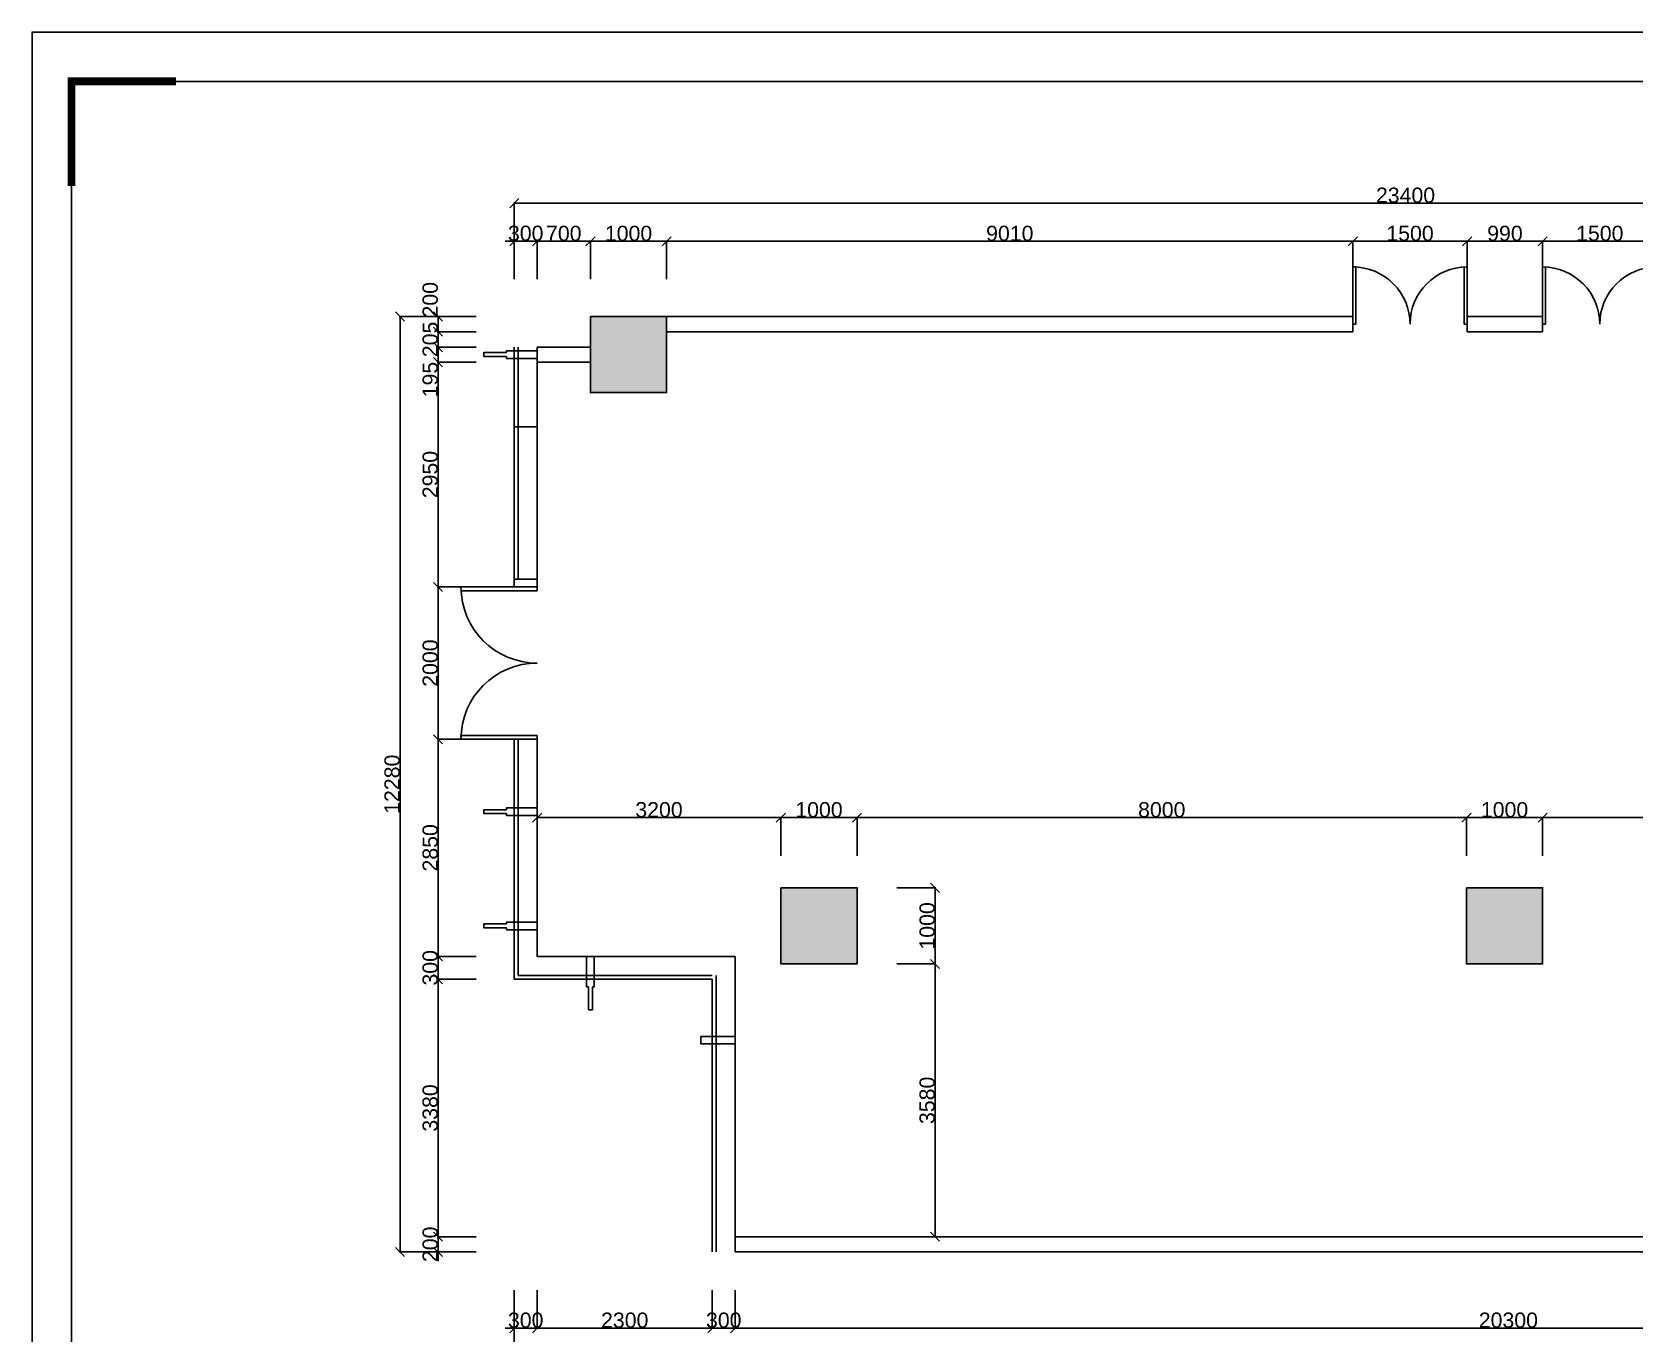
# Model space of a CAD drawing. Header units: inches. Extents: x -17552 to 18736, y -11730 to 13931.
# Drawn here: x -17552 to 3490, y -3160 to 13931 of the extents above; entities that cross this region are included whole.
import ezdxf

# ---------------------------------------------------------------- set-up
doc = ezdxf.new("R2010")
doc.units = ezdxf.units.IN
doc.header["$MEASUREMENT"] = 0
for name, color, linetype in [('DIM', 3, 'Continuous'), ('DOOR', 100, 'Continuous'), ('WINDOW', 5, 'Continuous'), ('建-墙体', 255, 'Continuous')]:
    doc.layers.add(name, color=color, linetype=linetype)
doc.styles.get("Standard").update_dxf_attribs({"font": 'arial.ttf'})
doc.dimstyles.new('DIM-200MM', dxfattribs={"dimtxt": 200, "dimasz": 120, "dimexe": 10, "dimexo": 10, "dimgap": 0.7, "dimtad": 1, "dimdec": 0, "dimrnd": 5, "dimzin": 1, "dimdsep": 46, "dimtxsty": 'Standard', "dimblk": 'OBLIQUE', "dimcen": 0.5, "dimdle": 1, "dimclrd": 256, "dimclre": 256, "dimclrt": 7, "dimaunit": 1, "dimadec": 0, "dimazin": 0, "dimtfac": 1, "dimtdec": 0, "dimtix": 1, "dimtmove": 2, "dimatfit": 3, "dimfxl": 0, "dimtolj": 1, "dimtzin": 1, "dimarcsym": 0})

# ---------------------------------------------------------------- blocks, each defined once
blk = doc.blocks.new('完整拼图091103--$0$MN_F')
for points in [[(25, -400), (50, -400), (50, 0), (-50, 0), (-50, -400), (-25, -400)], [(-25, -400), (-25, -700), (25, -700), (25, -400)]]:
    blk.add_lwpolyline(points)
blk = doc.blocks.new('完整拼图091103--$0$MN')
blk.add_lwpolyline([(-50, -450), (50, -450), (50, 0), (-50, 0)], close=True)
blk = doc.blocks.new('_Oblique')
at = {"color": 0, "linetype": 'ByBlock', "lineweight": -2}
blk.add_line((-0.5, -0.5), (0.5, 0.5), dxfattribs=at)
blk = doc.blocks.new('*D175')
at = {"layer": 'DEFPOINTS', "color": 0, "transparency": 16777216}
for p in [(-10922, 11185), (-11222, 8929, 0), (-10922, 8929, 0)]:
    blk.add_point(p, dxfattribs=at)
at = {"layer": 'DIM', "lineweight": -2, "transparency": 16777216}
for p, q in [((-11222, 11185), (-11342, 11185)), ((-11222, 10685), (-11222, 11195)), ((-11222, 11185), (-10922, 11185)), ((-10922, 10685), (-10922, 11195)), ((-10922, 11185), (-10802, 11185))]:
    blk.add_line(p, q, dxfattribs=at)
at = {"layer": 'DIM', "lineweight": -2, "transparency": 16777216, "xscale": 120, "yscale": 120, "zscale": 120}
blk.add_blockref('_Oblique', (-11222, 11185), dxfattribs=at)
at = {"layer": 'DIM', "lineweight": -2, "transparency": 16777216, "xscale": 120, "yscale": 120, "zscale": 120, "rotation": 180}
blk.add_blockref('_Oblique', (-10922, 11185), dxfattribs=at)
at = {"layer": 'DIM', "color": 7, "transparency": 16777216, "insert": (-11072, 11288), "char_height": 200, "attachment_point": 5}
blk.add_mtext('\\A1;300', dxfattribs=at)
blk = doc.blocks.new('*D176')
at = {"layer": 'DEFPOINTS', "color": 0, "transparency": 16777216}
for p in [(-10222, 11185), (-10222, 10197), (-10922, 8929, 0)]:
    blk.add_point(p, dxfattribs=at)
at = {"layer": 'DIM', "lineweight": -2, "transparency": 16777216}
for p, q in [((-10923, 11185), (-10221, 11185)), ((-10922, 10685), (-10922, 11195)), ((-10222, 10685), (-10222, 11195))]:
    blk.add_line(p, q, dxfattribs=at)
at = {"layer": 'DIM', "lineweight": -2, "transparency": 16777216, "xscale": 120, "yscale": 120, "zscale": 120, "rotation": 180}
blk.add_blockref('_Oblique', (-10922, 11185), dxfattribs=at)
at = {"layer": 'DIM', "lineweight": -2, "transparency": 16777216, "xscale": 120, "yscale": 120, "zscale": 120}
blk.add_blockref('_Oblique', (-10222, 11185), dxfattribs=at)
at = {"layer": 'DIM', "color": 7, "transparency": 16777216, "insert": (-10572, 11287), "char_height": 200, "attachment_point": 5}
blk.add_mtext('\\A1;700', dxfattribs=at)
blk = doc.blocks.new('*D177')
at = {"layer": 'DEFPOINTS', "color": 0, "transparency": 16777216}
for p in [(-9222, 11185), (-10222, 10197), (-9222, 10197, 0)]:
    blk.add_point(p, dxfattribs=at)
at = {"layer": 'DIM', "lineweight": -2, "transparency": 16777216}
for p, q in [((-10223, 11185), (-9221, 11185)), ((-10222, 10685), (-10222, 11195)), ((-9222, 10685), (-9222, 11195))]:
    blk.add_line(p, q, dxfattribs=at)
at = {"layer": 'DIM', "lineweight": -2, "transparency": 16777216, "xscale": 120, "yscale": 120, "zscale": 120, "rotation": 180}
blk.add_blockref('_Oblique', (-10222, 11185), dxfattribs=at)
at = {"layer": 'DIM', "lineweight": -2, "transparency": 16777216, "xscale": 120, "yscale": 120, "zscale": 120}
blk.add_blockref('_Oblique', (-9222, 11185), dxfattribs=at)
at = {"layer": 'DIM', "color": 7, "transparency": 16777216, "insert": (-9722, 11287), "char_height": 200, "attachment_point": 5}
blk.add_mtext('\\A1;1000', dxfattribs=at)
blk = doc.blocks.new('*D178')
at = {"layer": 'DEFPOINTS', "color": 0, "transparency": 16777216}
for p in [(-213, 11185), (-9222, 10197, 0), (-213, 9997, 0)]:
    blk.add_point(p, dxfattribs=at)
at = {"layer": 'DIM', "lineweight": -2, "transparency": 16777216}
for p, q in [((-9223, 11185), (-212, 11185)), ((-9222, 10685), (-9222, 11195)), ((-213, 10685), (-213, 11195))]:
    blk.add_line(p, q, dxfattribs=at)
at = {"layer": 'DIM', "lineweight": -2, "transparency": 16777216, "xscale": 120, "yscale": 120, "zscale": 120, "rotation": 180}
blk.add_blockref('_Oblique', (-9222, 11185), dxfattribs=at)
at = {"layer": 'DIM', "lineweight": -2, "transparency": 16777216, "xscale": 120, "yscale": 120, "zscale": 120}
blk.add_blockref('_Oblique', (-213, 11185), dxfattribs=at)
at = {"layer": 'DIM', "color": 7, "transparency": 16777216, "insert": (-4717, 11287), "char_height": 200, "attachment_point": 5}
blk.add_mtext('\\A1;9010', dxfattribs=at)
blk = doc.blocks.new('*D179')
at = {"layer": 'DEFPOINTS', "color": 0, "transparency": 16777216}
for p in [(1287, 11185), (-213, 9997, 0), (1287, 9997, 0)]:
    blk.add_point(p, dxfattribs=at)
at = {"layer": 'DIM', "lineweight": -2, "transparency": 16777216}
for p, q in [((-214, 11185), (1288, 11185)), ((-213, 10685), (-213, 11195)), ((1287, 10685), (1287, 11195))]:
    blk.add_line(p, q, dxfattribs=at)
at = {"layer": 'DIM', "lineweight": -2, "transparency": 16777216, "xscale": 120, "yscale": 120, "zscale": 120, "rotation": 180}
blk.add_blockref('_Oblique', (-213, 11185), dxfattribs=at)
at = {"layer": 'DIM', "lineweight": -2, "transparency": 16777216, "xscale": 120, "yscale": 120, "zscale": 120}
blk.add_blockref('_Oblique', (1287, 11185), dxfattribs=at)
at = {"layer": 'DIM', "color": 7, "transparency": 16777216, "insert": (537, 11287), "char_height": 200, "attachment_point": 5}
blk.add_mtext('\\A1;1500', dxfattribs=at)
blk = doc.blocks.new('*D180')
at = {"layer": 'DEFPOINTS', "color": 0, "transparency": 16777216}
for p in [(2278, 11185), (1287, 9997, 0), (2278, 9997, 0)]:
    blk.add_point(p, dxfattribs=at)
at = {"layer": 'DIM', "lineweight": -2, "transparency": 16777216}
for p, q in [((1286, 11185), (2279, 11185)), ((1287, 10685), (1287, 11195)), ((2278, 10685), (2278, 11195))]:
    blk.add_line(p, q, dxfattribs=at)
at = {"layer": 'DIM', "lineweight": -2, "transparency": 16777216, "xscale": 120, "yscale": 120, "zscale": 120, "rotation": 180}
blk.add_blockref('_Oblique', (1287, 11185), dxfattribs=at)
at = {"layer": 'DIM', "lineweight": -2, "transparency": 16777216, "xscale": 120, "yscale": 120, "zscale": 120}
blk.add_blockref('_Oblique', (2278, 11185), dxfattribs=at)
at = {"layer": 'DIM', "color": 7, "transparency": 16777216, "insert": (1783, 11287), "char_height": 200, "attachment_point": 5}
blk.add_mtext('\\A1;990', dxfattribs=at)
blk = doc.blocks.new('*D181')
at = {"layer": 'DEFPOINTS', "color": 0, "transparency": 16777216}
for p in [(3778, 11185), (2278, 9997, 0), (3778, 9997, 0)]:
    blk.add_point(p, dxfattribs=at)
at = {"layer": 'DIM', "lineweight": -2, "transparency": 16777216}
for p, q in [((2277, 11185), (3779, 11185)), ((2278, 10685), (2278, 11195)), ((3778, 10685), (3778, 11195))]:
    blk.add_line(p, q, dxfattribs=at)
at = {"layer": 'DIM', "lineweight": -2, "transparency": 16777216, "xscale": 120, "yscale": 120, "zscale": 120, "rotation": 180}
blk.add_blockref('_Oblique', (2278, 11185), dxfattribs=at)
at = {"layer": 'DIM', "lineweight": -2, "transparency": 16777216, "xscale": 120, "yscale": 120, "zscale": 120}
blk.add_blockref('_Oblique', (3778, 11185), dxfattribs=at)
at = {"layer": 'DIM', "color": 7, "transparency": 16777216, "insert": (3028, 11287), "char_height": 200, "attachment_point": 5}
blk.add_mtext('\\A1;1500', dxfattribs=at)
blk = doc.blocks.new('*D184')
at = {"layer": 'DEFPOINTS', "color": 0, "transparency": 16777216}
for p in [(-11222, 11685), (12178, 10197), (-11222, 9445, 0)]:
    blk.add_point(p, dxfattribs=at)
at = {"layer": 'DIM', "lineweight": -2, "transparency": 16777216}
for p, q in [((12179, 11685), (-11223, 11685)), ((-11222, 11185), (-11222, 11695)), ((12178, 11185), (12178, 11695))]:
    blk.add_line(p, q, dxfattribs=at)
at = {"layer": 'DIM', "lineweight": -2, "transparency": 16777216, "xscale": 120, "yscale": 120, "zscale": 120, "rotation": 180}
blk.add_blockref('_Oblique', (-11222, 11685), dxfattribs=at)
at = {"layer": 'DIM', "lineweight": -2, "transparency": 16777216, "xscale": 120, "yscale": 120, "zscale": 120}
blk.add_blockref('_Oblique', (12178, 11685), dxfattribs=at)
at = {"layer": 'DIM', "color": 7, "transparency": 16777216, "insert": (478, 11788), "char_height": 200, "attachment_point": 5}
blk.add_mtext('\\A1;23400', dxfattribs=at)
blk = doc.blocks.new('*D190')
at = {"layer": 'DEFPOINTS', "color": 0, "transparency": 16777216}
for p in [(-11222, 2900, 0), (-10922, 2900, 0), (-10922, -3083)]:
    blk.add_point(p, dxfattribs=at)
at = {"layer": 'DIM', "lineweight": -2, "transparency": 16777216}
for p, q in [((-11222, -2583), (-11222, -3093)), ((-10922, -2583), (-10922, -3093)), ((-11222, -3083), (-11342, -3083)), ((-11222, -3083), (-10922, -3083)), ((-10922, -3083), (-10802, -3083))]:
    blk.add_line(p, q, dxfattribs=at)
at = {"layer": 'DIM', "lineweight": -2, "transparency": 16777216, "xscale": 120, "yscale": 120, "zscale": 120}
blk.add_blockref('_Oblique', (-11222, -3083), dxfattribs=at)
at = {"layer": 'DIM', "lineweight": -2, "transparency": 16777216, "xscale": 120, "yscale": 120, "zscale": 120, "rotation": 180}
blk.add_blockref('_Oblique', (-10922, -3083), dxfattribs=at)
at = {"layer": 'DIM', "color": 7, "transparency": 16777216, "insert": (-11072, -2980), "char_height": 200, "attachment_point": 5}
blk.add_mtext('\\A1;300', dxfattribs=at)
blk = doc.blocks.new('*D191')
at = {"layer": 'DEFPOINTS', "color": 0, "transparency": 16777216}
for p in [(-10922, 2900, 0), (-8622, -439, 0), (-8622, -3083)]:
    blk.add_point(p, dxfattribs=at)
at = {"layer": 'DIM', "lineweight": -2, "transparency": 16777216}
for p, q in [((-10922, -2583), (-10922, -3093)), ((-8622, -2583), (-8622, -3093)), ((-10923, -3083), (-8621, -3083))]:
    blk.add_line(p, q, dxfattribs=at)
at = {"layer": 'DIM', "lineweight": -2, "transparency": 16777216, "xscale": 120, "yscale": 120, "zscale": 120, "rotation": 180}
blk.add_blockref('_Oblique', (-10922, -3083), dxfattribs=at)
at = {"layer": 'DIM', "lineweight": -2, "transparency": 16777216, "xscale": 120, "yscale": 120, "zscale": 120}
blk.add_blockref('_Oblique', (-8622, -3083), dxfattribs=at)
at = {"layer": 'DIM', "color": 7, "transparency": 16777216, "insert": (-9772, -2980), "char_height": 200, "attachment_point": 5}
blk.add_mtext('\\A1;2300', dxfattribs=at)
blk = doc.blocks.new('*D192')
at = {"layer": 'DEFPOINTS', "color": 0, "transparency": 16777216}
for p in [(-8622, -439, 0), (-8322, -446, 0), (-8322, -3083)]:
    blk.add_point(p, dxfattribs=at)
at = {"layer": 'DIM', "lineweight": -2, "transparency": 16777216}
for p, q in [((-8622, -2583), (-8622, -3093)), ((-8322, -2583), (-8322, -3093)), ((-8622, -3083), (-8742, -3083)), ((-8622, -3083), (-8322, -3083)), ((-8322, -3083), (-8202, -3083))]:
    blk.add_line(p, q, dxfattribs=at)
at = {"layer": 'DIM', "lineweight": -2, "transparency": 16777216, "xscale": 120, "yscale": 120, "zscale": 120}
blk.add_blockref('_Oblique', (-8622, -3083), dxfattribs=at)
at = {"layer": 'DIM', "lineweight": -2, "transparency": 16777216, "xscale": 120, "yscale": 120, "zscale": 120, "rotation": 180}
blk.add_blockref('_Oblique', (-8322, -3083), dxfattribs=at)
at = {"layer": 'DIM', "color": 7, "transparency": 16777216, "insert": (-8472, -2980), "char_height": 200, "attachment_point": 5}
blk.add_mtext('\\A1;300', dxfattribs=at)
blk = doc.blocks.new('*D193')
at = {"layer": 'DEFPOINTS', "color": 0, "transparency": 16777216}
for p in [(-8322, -446, 0), (11978, -1291, 0), (11978, -3083)]:
    blk.add_point(p, dxfattribs=at)
at = {"layer": 'DIM', "lineweight": -2, "transparency": 16777216}
for p, q in [((-8322, -2583), (-8322, -3093)), ((11978, -2583), (11978, -3093)), ((-8323, -3083), (11979, -3083))]:
    blk.add_line(p, q, dxfattribs=at)
at = {"layer": 'DIM', "lineweight": -2, "transparency": 16777216, "xscale": 120, "yscale": 120, "zscale": 120, "rotation": 180}
blk.add_blockref('_Oblique', (-8322, -3083), dxfattribs=at)
at = {"layer": 'DIM', "lineweight": -2, "transparency": 16777216, "xscale": 120, "yscale": 120, "zscale": 120}
blk.add_blockref('_Oblique', (11978, -3083), dxfattribs=at)
at = {"layer": 'DIM', "color": 7, "transparency": 16777216, "insert": (1828, -2980), "char_height": 200, "attachment_point": 5}
blk.add_mtext('\\A1;20300', dxfattribs=at)
blk = doc.blocks.new('*D195')
at = {"layer": 'DEFPOINTS', "color": 0, "transparency": 16777216}
for p in [(-11222, 2900, 0), (12278, -1270, 0), (-11222, -3583)]:
    blk.add_point(p, dxfattribs=at)
at = {"layer": 'DIM', "lineweight": -2, "transparency": 16777216}
for p, q in [((-11222, -3083), (-11222, -3593)), ((12278, -3083), (12278, -3593)), ((12279, -3583), (-11223, -3583))]:
    blk.add_line(p, q, dxfattribs=at)
at = {"layer": 'DIM', "lineweight": -2, "transparency": 16777216, "xscale": 120, "yscale": 120, "zscale": 120, "rotation": 180}
blk.add_blockref('_Oblique', (-11222, -3583), dxfattribs=at)
at = {"layer": 'DIM', "lineweight": -2, "transparency": 16777216, "xscale": 120, "yscale": 120, "zscale": 120}
blk.add_blockref('_Oblique', (12278, -3583), dxfattribs=at)
at = {"layer": 'DIM', "color": 7, "transparency": 16777216, "insert": (528, -3480), "char_height": 200, "attachment_point": 5}
blk.add_mtext('\\A1;23500', dxfattribs=at)
blk = doc.blocks.new('*D196')
at = {"layer": 'DEFPOINTS', "color": 0, "transparency": 16777216}
for p in [(-8865, 10197, 0), (-12222, 9997), (-8865, 9997, 0)]:
    blk.add_point(p, dxfattribs=at)
at = {"layer": 'DIM', "lineweight": -2, "transparency": 16777216}
for p, q in [((-11722, 10197), (-12232, 10197)), ((-12222, 10198), (-12222, 9996)), ((-11722, 9997), (-12232, 9997))]:
    blk.add_line(p, q, dxfattribs=at)
at = {"layer": 'DIM', "lineweight": -2, "transparency": 16777216, "xscale": 120, "yscale": 120, "zscale": 120}
for p, rotation in [((-12222, 10197), 90), ((-12222, 9997), 270)]:
    blk.add_blockref('_Oblique', p, dxfattribs=dict(at, rotation=rotation))
at = {"layer": 'DIM', "color": 7, "transparency": 16777216, "insert": (-12325, 10417), "char_height": 200, "attachment_point": 5, "rotation": 90}
blk.add_mtext('\\A1;200', dxfattribs=at)
blk = doc.blocks.new('*D197')
at = {"layer": 'DEFPOINTS', "color": 0, "transparency": 16777216}
for p in [(-8865, 9997, 0), (-12222, 9794), (-10222, 9794)]:
    blk.add_point(p, dxfattribs=at)
at = {"layer": 'DIM', "lineweight": -2, "transparency": 16777216}
for p, q in [((-12222, 9997), (-12222, 10117)), ((-11722, 9997), (-12232, 9997)), ((-12222, 9997), (-12222, 9794)), ((-11722, 9794), (-12232, 9794)), ((-12222, 9794), (-12222, 9674))]:
    blk.add_line(p, q, dxfattribs=at)
at = {"layer": 'DIM', "lineweight": -2, "transparency": 16777216, "xscale": 120, "yscale": 120, "zscale": 120}
for p, rotation in [((-12222, 9997), 270), ((-12222, 9794), 90)]:
    blk.add_blockref('_Oblique', p, dxfattribs=dict(at, rotation=rotation))
at = {"layer": 'DIM', "color": 7, "transparency": 16777216, "insert": (-12325, 9896), "char_height": 200, "attachment_point": 5, "rotation": 90}
blk.add_mtext('\\A1;205', dxfattribs=at)
blk = doc.blocks.new('*D198')
at = {"layer": 'DEFPOINTS', "color": 0, "transparency": 16777216}
for p in [(-10222, 9794), (-12222, 9597), (-10222, 9597)]:
    blk.add_point(p, dxfattribs=at)
at = {"layer": 'DIM', "lineweight": -2, "transparency": 16777216}
for p, q in [((-11722, 9794), (-12232, 9794)), ((-12222, 9795), (-12222, 9596)), ((-11722, 9597), (-12232, 9597))]:
    blk.add_line(p, q, dxfattribs=at)
at = {"layer": 'DIM', "lineweight": -2, "transparency": 16777216, "xscale": 120, "yscale": 120, "zscale": 120}
for p, rotation in [((-12222, 9794), 90), ((-12222, 9597), 270)]:
    blk.add_blockref('_Oblique', p, dxfattribs=dict(at, rotation=rotation))
at = {"layer": 'DIM', "color": 7, "transparency": 16777216, "insert": (-12325, 9369), "char_height": 200, "attachment_point": 5, "rotation": 90}
blk.add_mtext('\\A1;195', dxfattribs=at)
blk = doc.blocks.new('*D199')
at = {"layer": 'DEFPOINTS', "color": 0, "transparency": 16777216}
for p in [(-10222, 9597), (-12222, 6647), (-10922, 6647, 0)]:
    blk.add_point(p, dxfattribs=at)
at = {"layer": 'DIM', "lineweight": -2, "transparency": 16777216}
for p, q in [((-11722, 9597), (-12232, 9597)), ((-12222, 9598), (-12222, 6646)), ((-11722, 6647), (-12232, 6647))]:
    blk.add_line(p, q, dxfattribs=at)
at = {"layer": 'DIM', "lineweight": -2, "transparency": 16777216, "xscale": 120, "yscale": 120, "zscale": 120}
for p, rotation in [((-12222, 9597), 90), ((-12222, 6647), 270)]:
    blk.add_blockref('_Oblique', p, dxfattribs=dict(at, rotation=rotation))
at = {"layer": 'DIM', "color": 7, "transparency": 16777216, "insert": (-12325, 8122), "char_height": 200, "attachment_point": 5, "rotation": 90}
blk.add_mtext('\\A1;2950', dxfattribs=at)
blk = doc.blocks.new('*D200')
at = {"layer": 'DEFPOINTS', "color": 0, "transparency": 16777216}
for p in [(-10922, 6647, 0), (-12222, 4647), (-10922, 4647, 0)]:
    blk.add_point(p, dxfattribs=at)
at = {"layer": 'DIM', "lineweight": -2, "transparency": 16777216}
for p, q in [((-11722, 6647), (-12232, 6647)), ((-12222, 6648), (-12222, 4646)), ((-11722, 4647), (-12232, 4647))]:
    blk.add_line(p, q, dxfattribs=at)
at = {"layer": 'DIM', "lineweight": -2, "transparency": 16777216, "xscale": 120, "yscale": 120, "zscale": 120}
for p, rotation in [((-12222, 6647), 90), ((-12222, 4647), 270)]:
    blk.add_blockref('_Oblique', p, dxfattribs=dict(at, rotation=rotation))
at = {"layer": 'DIM', "color": 7, "transparency": 16777216, "insert": (-12325, 5647), "char_height": 200, "attachment_point": 5, "rotation": 90}
blk.add_mtext('\\A1;2000', dxfattribs=at)
blk = doc.blocks.new('*D201')
at = {"layer": 'DEFPOINTS', "color": 0, "transparency": 16777216}
for p in [(-10922, 4647, 0), (-12222, 1797), (-9136, 1797, 0)]:
    blk.add_point(p, dxfattribs=at)
at = {"layer": 'DIM', "lineweight": -2, "transparency": 16777216}
for p, q in [((-11722, 4647), (-12232, 4647)), ((-12222, 4648), (-12222, 1796)), ((-11722, 1797), (-12232, 1797))]:
    blk.add_line(p, q, dxfattribs=at)
at = {"layer": 'DIM', "lineweight": -2, "transparency": 16777216, "xscale": 120, "yscale": 120, "zscale": 120}
for p, rotation in [((-12222, 4647), 90), ((-12222, 1797), 270)]:
    blk.add_blockref('_Oblique', p, dxfattribs=dict(at, rotation=rotation))
at = {"layer": 'DIM', "color": 7, "transparency": 16777216, "insert": (-12325, 3222), "char_height": 200, "attachment_point": 5, "rotation": 90}
blk.add_mtext('\\A1;2850', dxfattribs=at)
blk = doc.blocks.new('*D202')
at = {"layer": 'DEFPOINTS', "color": 0, "transparency": 16777216}
for p in [(-9136, 1797, 0), (-12222, 1497), (-9157, 1497, 0)]:
    blk.add_point(p, dxfattribs=at)
at = {"layer": 'DIM', "lineweight": -2, "transparency": 16777216}
for p, q in [((-12222, 1797), (-12222, 1917)), ((-11722, 1797), (-12232, 1797)), ((-12222, 1797), (-12222, 1497)), ((-11722, 1497), (-12232, 1497)), ((-12222, 1497), (-12222, 1377))]:
    blk.add_line(p, q, dxfattribs=at)
at = {"layer": 'DIM', "lineweight": -2, "transparency": 16777216, "xscale": 120, "yscale": 120, "zscale": 120}
for p, rotation in [((-12222, 1797), 270), ((-12222, 1497), 90)]:
    blk.add_blockref('_Oblique', p, dxfattribs=dict(at, rotation=rotation))
at = {"layer": 'DIM', "color": 7, "transparency": 16777216, "insert": (-12325, 1647), "char_height": 200, "attachment_point": 5, "rotation": 90}
blk.add_mtext('\\A1;300', dxfattribs=at)
blk = doc.blocks.new('*D203')
at = {"layer": 'DEFPOINTS', "color": 0, "transparency": 16777216}
for p in [(-9157, 1497, 0), (-12222, -1883), (-7652, -1883, 0)]:
    blk.add_point(p, dxfattribs=at)
at = {"layer": 'DIM', "lineweight": -2, "transparency": 16777216}
for p, q in [((-11722, 1497), (-12232, 1497)), ((-12222, 1498), (-12222, -1884)), ((-11722, -1883), (-12232, -1883))]:
    blk.add_line(p, q, dxfattribs=at)
at = {"layer": 'DIM', "lineweight": -2, "transparency": 16777216, "xscale": 120, "yscale": 120, "zscale": 120}
for p, rotation in [((-12222, 1497), 90), ((-12222, -1883), 270)]:
    blk.add_blockref('_Oblique', p, dxfattribs=dict(at, rotation=rotation))
at = {"layer": 'DIM', "color": 7, "transparency": 16777216, "insert": (-12325, -193), "char_height": 200, "attachment_point": 5, "rotation": 90}
blk.add_mtext('\\A1;3380', dxfattribs=at)
blk = doc.blocks.new('*D204')
at = {"layer": 'DEFPOINTS', "color": 0, "transparency": 16777216}
for p in [(-7652, -1883, 0), (-12222, -2083), (-7665, -2083, 0)]:
    blk.add_point(p, dxfattribs=at)
at = {"layer": 'DIM', "lineweight": -2, "transparency": 16777216}
for p, q in [((-11722, -1883), (-12232, -1883)), ((-12222, -1883), (-12222, -1763)), ((-12222, -1883), (-12222, -2083)), ((-11722, -2083), (-12232, -2083)), ((-12222, -2083), (-12222, -2203))]:
    blk.add_line(p, q, dxfattribs=at)
at = {"layer": 'DIM', "lineweight": -2, "transparency": 16777216, "xscale": 120, "yscale": 120, "zscale": 120}
for p, rotation in [((-12222, -1883), 270), ((-12222, -2083), 90)]:
    blk.add_blockref('_Oblique', p, dxfattribs=dict(at, rotation=rotation))
at = {"layer": 'DIM', "color": 7, "transparency": 16777216, "insert": (-12325, -1983), "char_height": 200, "attachment_point": 5, "rotation": 90}
blk.add_mtext('\\A1;200', dxfattribs=at)
blk = doc.blocks.new('*D205')
at = {"layer": 'DEFPOINTS', "color": 0, "transparency": 16777216}
for p in [(-12722, 10197), (-8193, 10197, 0), (-7665, -2083, 0)]:
    blk.add_point(p, dxfattribs=at)
at = {"layer": 'DIM', "lineweight": -2, "transparency": 16777216}
for p, q in [((-12222, 10197), (-12732, 10197)), ((-12722, -2084), (-12722, 10198)), ((-12222, -2083), (-12732, -2083))]:
    blk.add_line(p, q, dxfattribs=at)
at = {"layer": 'DIM', "lineweight": -2, "transparency": 16777216, "xscale": 120, "yscale": 120, "zscale": 120}
for p, rotation in [((-12722, 10197), 90), ((-12722, -2083), 270)]:
    blk.add_blockref('_Oblique', p, dxfattribs=dict(at, rotation=rotation))
at = {"layer": 'DIM', "color": 7, "transparency": 16777216, "insert": (-12825, 4057), "char_height": 200, "attachment_point": 5, "rotation": 90}
blk.add_mtext('\\A1;12280', dxfattribs=at)
blk = doc.blocks.new('*D206')
at = {"layer": 'DEFPOINTS', "color": 0, "transparency": 16777216}
for p in [(1278, 3618), (-6722, 2197), (1278, 2197)]:
    blk.add_point(p, dxfattribs=at)
at = {"layer": 'DIM', "lineweight": -2, "transparency": 16777216}
for p, q in [((-6723, 3618), (1279, 3618)), ((-6722, 3118), (-6722, 3628)), ((1278, 3118), (1278, 3628))]:
    blk.add_line(p, q, dxfattribs=at)
at = {"layer": 'DIM', "lineweight": -2, "transparency": 16777216, "xscale": 120, "yscale": 120, "zscale": 120, "rotation": 180}
blk.add_blockref('_Oblique', (-6722, 3618), dxfattribs=at)
at = {"layer": 'DIM', "lineweight": -2, "transparency": 16777216, "xscale": 120, "yscale": 120, "zscale": 120}
blk.add_blockref('_Oblique', (1278, 3618), dxfattribs=at)
at = {"layer": 'DIM', "color": 7, "transparency": 16777216, "insert": (-2722, 3721), "char_height": 200, "attachment_point": 5}
blk.add_mtext('\\A1;8000', dxfattribs=at)
blk = doc.blocks.new('*D207')
at = {"layer": 'DEFPOINTS', "color": 0, "transparency": 16777216}
for p in [(2278, 3618), (2278, 2697), (1278, 2197)]:
    blk.add_point(p, dxfattribs=at)
at = {"layer": 'DIM', "lineweight": -2, "transparency": 16777216}
for p, q in [((1277, 3618), (2279, 3618)), ((1278, 3118), (1278, 3628)), ((2278, 3118), (2278, 3628))]:
    blk.add_line(p, q, dxfattribs=at)
at = {"layer": 'DIM', "lineweight": -2, "transparency": 16777216, "xscale": 120, "yscale": 120, "zscale": 120, "rotation": 180}
blk.add_blockref('_Oblique', (1278, 3618), dxfattribs=at)
at = {"layer": 'DIM', "lineweight": -2, "transparency": 16777216, "xscale": 120, "yscale": 120, "zscale": 120}
blk.add_blockref('_Oblique', (2278, 3618), dxfattribs=at)
at = {"layer": 'DIM', "color": 7, "transparency": 16777216, "insert": (1778, 3721), "char_height": 200, "attachment_point": 5}
blk.add_mtext('\\A1;1000', dxfattribs=at)
blk = doc.blocks.new('*D208')
at = {"layer": 'DEFPOINTS', "color": 0, "transparency": 16777216}
for p in [(10278, 3618), (2278, 2697), (10278, 2697)]:
    blk.add_point(p, dxfattribs=at)
at = {"layer": 'DIM', "lineweight": -2, "transparency": 16777216}
for p, q in [((2277, 3618), (10279, 3618)), ((2278, 3118), (2278, 3628)), ((10278, 3118), (10278, 3628))]:
    blk.add_line(p, q, dxfattribs=at)
at = {"layer": 'DIM', "lineweight": -2, "transparency": 16777216, "xscale": 120, "yscale": 120, "zscale": 120, "rotation": 180}
blk.add_blockref('_Oblique', (2278, 3618), dxfattribs=at)
at = {"layer": 'DIM', "lineweight": -2, "transparency": 16777216, "xscale": 120, "yscale": 120, "zscale": 120}
blk.add_blockref('_Oblique', (10278, 3618), dxfattribs=at)
at = {"layer": 'DIM', "color": 7, "transparency": 16777216, "insert": (6278, 3721), "char_height": 200, "attachment_point": 5}
blk.add_mtext('\\A1;8000', dxfattribs=at)
blk = doc.blocks.new('*D211')
at = {"layer": 'DEFPOINTS', "color": 0, "transparency": 16777216}
for p in [(-6722, 2697), (-6722, 1697), (-5698, 1697)]:
    blk.add_point(p, dxfattribs=at)
at = {"layer": 'DIM', "lineweight": -2, "transparency": 16777216}
for p, q in [((-6198, 2697), (-5688, 2697)), ((-5698, 2698), (-5698, 1696)), ((-6198, 1697), (-5688, 1697))]:
    blk.add_line(p, q, dxfattribs=at)
at = {"layer": 'DIM', "lineweight": -2, "transparency": 16777216, "xscale": 120, "yscale": 120, "zscale": 120}
for p, rotation in [((-5698, 2697), 90), ((-5698, 1697), 270)]:
    blk.add_blockref('_Oblique', p, dxfattribs=dict(at, rotation=rotation))
at = {"layer": 'DIM', "color": 7, "transparency": 16777216, "insert": (-5801, 2197), "char_height": 200, "attachment_point": 5, "rotation": 90}
blk.add_mtext('\\A1;1000', dxfattribs=at)
blk = doc.blocks.new('*D212')
at = {"layer": 'DEFPOINTS', "color": 0, "transparency": 16777216}
for p in [(-6722, 1697), (-7019, -1883, 0), (-5698, -1883)]:
    blk.add_point(p, dxfattribs=at)
at = {"layer": 'DIM', "lineweight": -2, "transparency": 16777216}
for p, q in [((-6198, 1697), (-5688, 1697)), ((-5698, 1698), (-5698, -1884)), ((-6198, -1883), (-5688, -1883))]:
    blk.add_line(p, q, dxfattribs=at)
at = {"layer": 'DIM', "lineweight": -2, "transparency": 16777216, "xscale": 120, "yscale": 120, "zscale": 120}
for p, rotation in [((-5698, 1697), 90), ((-5698, -1883), 270)]:
    blk.add_blockref('_Oblique', p, dxfattribs=dict(at, rotation=rotation))
at = {"layer": 'DIM', "color": 7, "transparency": 16777216, "insert": (-5801, -93), "char_height": 200, "attachment_point": 5, "rotation": 90}
blk.add_mtext('\\A1;3580', dxfattribs=at)
blk = doc.blocks.new('*D213')
at = {"layer": 'DEFPOINTS', "color": 0, "transparency": 16777216}
for p in [(-6722, 3618), (-7722, 2697), (-6722, 2697)]:
    blk.add_point(p, dxfattribs=at)
at = {"layer": 'DIM', "lineweight": -2, "transparency": 16777216}
for p, q in [((-7723, 3618), (-6721, 3618)), ((-7722, 3118), (-7722, 3628)), ((-6722, 3118), (-6722, 3628))]:
    blk.add_line(p, q, dxfattribs=at)
at = {"layer": 'DIM', "lineweight": -2, "transparency": 16777216, "xscale": 120, "yscale": 120, "zscale": 120, "rotation": 180}
blk.add_blockref('_Oblique', (-7722, 3618), dxfattribs=at)
at = {"layer": 'DIM', "lineweight": -2, "transparency": 16777216, "xscale": 120, "yscale": 120, "zscale": 120}
blk.add_blockref('_Oblique', (-6722, 3618), dxfattribs=at)
at = {"layer": 'DIM', "color": 7, "transparency": 16777216, "insert": (-7222, 3721), "char_height": 200, "attachment_point": 5}
blk.add_mtext('\\A1;1000', dxfattribs=at)
blk = doc.blocks.new('*D214')
at = {"layer": 'DEFPOINTS', "color": 0, "transparency": 16777216}
for p in [(-10922, 3618), (-10922, 2697, 0), (-7722, 2697)]:
    blk.add_point(p, dxfattribs=at)
at = {"layer": 'DIM', "lineweight": -2, "transparency": 16777216}
for p, q in [((-7721, 3618), (-10923, 3618)), ((-10922, 3118), (-10922, 3628)), ((-7722, 3118), (-7722, 3628))]:
    blk.add_line(p, q, dxfattribs=at)
at = {"layer": 'DIM', "lineweight": -2, "transparency": 16777216, "xscale": 120, "yscale": 120, "zscale": 120, "rotation": 180}
blk.add_blockref('_Oblique', (-10922, 3618), dxfattribs=at)
at = {"layer": 'DIM', "lineweight": -2, "transparency": 16777216, "xscale": 120, "yscale": 120, "zscale": 120}
blk.add_blockref('_Oblique', (-7722, 3618), dxfattribs=at)
at = {"layer": 'DIM', "color": 7, "transparency": 16777216, "insert": (-9322, 3721), "char_height": 200, "attachment_point": 5}
blk.add_mtext('\\A1;3200', dxfattribs=at)

msp = doc.modelspace()

# ---------------------------------------------------------------- hatches: boundary and pattern name
at = {"layer": '建-墙体'}
for points in [[(-10221.9, 10197.3), (-9221.9, 10197.3), (-9221.9, 9197.3), (-10221.9, 9197.3)], [(-7721.9, 2697.3), (-6721.9, 2697.3), (-6721.9, 1697.3), (-7721.9, 1697.3)], [(1278.1, 2697.3), (2278.1, 2697.3), (2278.1, 1697.3), (1278.1, 1697.3)]]:
    msp.add_hatch(color=256, dxfattribs=at).paths.add_polyline_path(points)

# ---------------------------------------------------------------- linework, layer by layer
msp.add_lwpolyline([(-17552.2, -10001.8), (-17552.2, 13931), (17007.8, 13931)])
at = {"const_width": 103.7}
msp.add_lwpolyline([(-17033.8, 11910.8), (-17033.8, 13283), (-15661.5, 13283)], dxfattribs=at)
msp.add_lwpolyline([(-17033.8, 13283), (18217.4, 13283), (18217.4, -11081.8), (-17033.8, -11081.8)], close=True)
at = {"layer": 'DOOR', "linetype": 'Continuous'}
for p, q in [((-212.7, 10847.3, 0), (-175.2, 10847.3, 0)), ((-212.7, 10097.3, 0), (-212.7, 10847.3, 0)), ((-175.2, 10097.3, 0), (-175.2, 10847.3, 0)), ((1249.8, 10097.3, 0), (1249.8, 10846.4, 0)), ((1287.3, 10097.3, 0), (1287.3, 10847.3, 0)), ((2278, 10097.3, 0), (2278, 10847.3, 0)), ((2315.5, 10097.3, 0), (2315.5, 10846.4, 0)), ((-212.7, 10097.3, 0), (-175.2, 10097.3, 0)), ((1287.3, 10097.3, 0), (1249.8, 10097.3, 0)), ((2278, 10097.3, 0), (2315.5, 10097.3, 0)), ((-10921.9, 6647.3, 0), (-11921.9, 6647.3, 0)), ((-10921.9, 6597.3, 0), (-11920.6, 6597.3, 0)), ((-10921.9, 6647.3, 0), (-10921.9, 6597.3, 0)), ((-10921.9, 4697.3, 0), (-11921.9, 4697.3, 0)), ((-11921.9, 4647.3, 0), (-11921.9, 4697.3, 0)), ((-10921.9, 4647.3, 0), (-11921.9, 4647.3, 0)), ((-10921.9, 4647.3, 0), (-10921.9, 4697.3, 0))]:
    msp.add_line(p, q, dxfattribs=at)
at = {"layer": 'DOOR', "linetype": 'Continuous', "extrusion": (0, 0, -1)}
for centre, major_axis, start_param, end_param in [((-212.7, 10097.3, 0), (-378.1, 647.7), 0.5283053, 2.0991017), ((1287.3, 10097.3, 0), (-378, 647.8), -1.0425238, 0.5282725), ((-10921.9, 6647.3, 0), (-205.2, 978.7), 3.3482449, 4.9190412), ((-10921.9, 4647.3, 0), (-205.2, 978.7), 4.9190412, 6.4898375)]:
    msp.add_ellipse(centre, major_axis=major_axis, ratio=1, start_param=start_param, end_param=end_param, dxfattribs=at)
at = {"layer": 'DOOR', "linetype": 'Continuous'}
for centre, start_param, end_param in [((2278, 10097.3, 0), 3.3482449, 4.9190412), ((3778, 10097.3, 0), 4.9190412, 6.4898375)]:
    msp.add_ellipse(centre, major_axis=(-734, 153.9), ratio=1, start_param=start_param, end_param=end_param, dxfattribs=at)
at = {"layer": 'WINDOW'}
for p, q in [((-11221.9, 8747.3, 0), (-11221.9, 6747.3, 0)), ((-11171.9, 4647.3, 0), (-11171.9, 1547.3, 0)), ((-8321.9, 1797.3, 0), (-8321.9, -252.7, 0)), ((-8321.9, 1797.3, 0), (-8321.9, -2082.9, 0)), ((-11171.9, 1547.3, 0), (-8621.9, 1547.3, 0)), ((-8621.9, 1497.3, 0), (-8621.9, -2082.9, 0)), ((-8571.9, 1547.3, 0), (-8571.9, -2082.9, 0))]:
    msp.add_line(p, q, dxfattribs=at)
at = {"layer": 'WINDOW', "elevation": 0}
for points in [[(-11221.9, 9794.4), (-11221.9, 8747.3)], [(-11171.9, 9794.4), (-11171.9, 6747.3)], [(-10921.9, 9794.4), (-10921.9, 8747.3)], [(-10921.9, 9794.4), (-10921.9, 6747.3)], [(-11221.9, 8747.3), (-10921.9, 8747.3)], [(-11221.9, 4647.3), (-11221.9, 1497.3), (-8621.9, 1497.3)], [(-11221.9, 4647.3), (-10921.9, 4647.3)], [(-10921.9, 4647.3), (-10921.9, 1797.3), (-8321.9, 1797.3)], [(-10921.9, 4647.3), (-10921.9, 1797.3), (-8321.9, 1797.3)]]:
    msp.add_lwpolyline(points, dxfattribs=at)
msp.add_lwpolyline([(-10921.9, 6747.3), (-10921.9, 6647.3), (-11221.9, 6647.3), (-11221.9, 6747.3)], close=True, dxfattribs=at)
at = {"layer": '建-墙体'}
for p, q in [((-9721.9, 10197.3, 0), (-212.7, 10197.3, 0)), ((-212.7, 9997.3, 0), (-212.7, 10197.3, 0)), ((1287.3, 10197.3, 0), (1687.3, 10197.3, 0)), ((1287.3, 9997.3, 0), (1287.3, 10197.3, 0)), ((1687.3, 10197.3, 0), (2278, 10197.3, 0)), ((2278, 9997.3, 0), (2278, 10197.3, 0)), ((-9221.9, 9997.3), (-212.7, 9997.3, 0)), ((1287.3, 9997.3, 0), (2278, 9997.3, 0)), ((-10921.9, 9794.4, 0), (-10221.9, 9794.4)), ((-10921.9, 9597.3, 0), (-10221.9, 9597.3)), ((-8321.9, -1882.9), (11978.1, -1882.9, 0)), ((-8321.9, -2082.9), (11978.1, -2082.9, 0))]:
    msp.add_line(p, q, dxfattribs=at)
for points in [[(-10221.9, 10197.3), (-9221.9, 10197.3), (-9221.9, 9197.3), (-10221.9, 9197.3)], [(-7721.9, 2697.3), (-6721.9, 2697.3), (-6721.9, 1697.3), (-7721.9, 1697.3)], [(1278.1, 2697.3), (2278.1, 2697.3), (2278.1, 1697.3), (1278.1, 1697.3)]]:
    msp.add_lwpolyline(points, close=True, dxfattribs=at)

# ---------------------------------------------------------------- block references
at = {"layer": 'WINDOW', "xscale": -1}
for p, rotation in [((-10921.9, 9697.3, 0), 269.9999998932783), ((-10921.9, 9697.3), 269.9999998932783), ((-10921.9, 9697.3), 269.9999998932783), ((-10921.9, 3697.3, 0), 269.9999998932783), ((-10921.9, 2197.3, 0), 269.9999998932783), ((-10221.9, 1797.3, 0), 359.9999999466392)]:
    msp.add_blockref('完整拼图091103--$0$MN_F', p, dxfattribs=dict(at, rotation=rotation))
at = {"layer": 'WINDOW', "rotation": 269.9999998932783}
msp.add_blockref('完整拼图091103--$0$MN', (-8321.9, 697.3, 0), dxfattribs=at)

# ---------------------------------------------------------------- dimensions: what is measured, and where the dimension line sits
at = {"layer": 'DIM'}
for base, p1, p2, picture, middle in [((-11221.9, 11684.6), (12178.1, 10197.1), (-11221.9, 9444.6, 0), '*D184', (478.1, 11787.5)), ((-10921.9, 11184.6), (-11221.9, 8929.1, 0), (-10921.9, 8929.1, 0), '*D175', (-11071.9, 11287.5)), ((-10221.9, 11184.6), (-10921.9, 8929.1, 0), (-10221.9, 10197.3), '*D176', (-10571.9, 11287.4)), ((-9221.9, 11184.6), (-10221.9, 10197.3), (-9221.9, 10197.3, 0), '*D177', (-9721.9, 11287.4)), ((-212.7, 11184.6), (-9221.9, 10197.3, 0), (-212.7, 9997.3, 0), '*D178', (-4717.3, 11287.4)), ((1287.3, 11184.6), (-212.7, 9997.3, 0), (1287.3, 9997.3, 0), '*D179', (537.3, 11287.4)), ((2278, 11184.6), (1287.3, 9997.3, 0), (2278, 9997.3, 0), '*D180', (1782.6, 11287.4)), ((3778, 11184.6), (2278, 9997.3, 0), (3778, 9997.3, 0), '*D181', (3028, 11287.4)), ((-10921.9, 3618.4), (-7721.9, 2697.3), (-10921.9, 2697.3, 0), '*D214', (-9321.9, 3721.2)), ((-6721.9, 3618.4), (-7721.9, 2697.3), (-6721.9, 2697.3), '*D213', (-7221.9, 3721.2)), ((1278.1, 3618.4), (-6721.9, 2197.3), (1278.1, 2197.3), '*D206', (-2721.9, 3721.2)), ((2278.1, 3618.4), (1278.1, 2197.3), (2278.1, 2697.3), '*D207', (1778.1, 3721.2)), ((10278.1, 3618.4), (2278.1, 2697.3), (10278.1, 2697.3), '*D208', (6278.1, 3721.2)), ((-10921.9, -3082.9), (-11221.9, 2899.8, 0), (-10921.9, 2899.8, 0), '*D190', (-11071.9, -2980)), ((-11221.9, -3582.9), (12278.1, -1269.7, 0), (-11221.9, 2899.8, 0), '*D195', (528.1, -3480)), ((-8621.9, -3082.9), (-10921.9, 2899.8, 0), (-8621.9, -438.9, 0), '*D191', (-9771.9, -2980)), ((-8321.9, -3082.9), (-8621.9, -438.9, 0), (-8321.9, -445.7, 0), '*D192', (-8471.9, -2980)), ((11978.1, -3082.9), (-8321.9, -445.7, 0), (11978.1, -1291, 0), '*D193', (1828.1, -2980))]:
    dim = msp.add_linear_dim(base=base, p1=p1, p2=p2, dimstyle='DIM-200MM', dxfattribs=at)
    dim.commit()
    dim.dimension.update_dxf_attribs({"geometry": picture, "text_midpoint": middle})
for base, p1, p2, picture, middle in [((-12221.9, 9997.3), (-8865, 10197.3, 0), (-8865, 9997.3, 0), '*D196', (-12324.7, 10417.3)), ((-12221.9, 9597.3), (-10221.9, 9794.4), (-10221.9, 9597.3), '*D198', (-12324.7, 9368.8))]:
    dim = msp.add_linear_dim(base=base, p1=p1, p2=p2, angle=90, dimstyle='DIM-200MM', dxfattribs=at)
    dim.commit()
    dim.dimension.update_dxf_attribs({"geometry": picture, "text_midpoint": middle, "dimtype": 160})
for base, p1, p2, picture, middle in [((-12721.9, 10197.3), (-7665.2, -2082.9, 0), (-8193.3, 10197.3, 0), '*D205', (-12824.7, 4057.2)), ((-12221.9, 9794.4), (-8865, 9997.3, 0), (-10221.9, 9794.4), '*D197', (-12324.7, 9895.8)), ((-12221.9, 6647.3), (-10221.9, 9597.3), (-10921.9, 6647.3, 0), '*D199', (-12324.7, 8122.3)), ((-12221.9, 4647.3), (-10921.9, 6647.3, 0), (-10921.9, 4647.3, 0), '*D200', (-12324.7, 5647.3)), ((-12221.9, 1797.3), (-10921.9, 4647.3, 0), (-9135.6, 1797.3, 0), '*D201', (-12324.7, 3222.3)), ((-5698.1, 1697.3), (-6721.9, 2697.3), (-6721.9, 1697.3), '*D211', (-5801, 2197.3)), ((-12221.9, 1497.3), (-9135.6, 1797.3, 0), (-9157.3, 1497.3, 0), '*D202', (-12324.7, 1647.3)), ((-5698.1, -1882.9), (-6721.9, 1697.3), (-7018.8, -1882.9, 0), '*D212', (-5801, -92.8)), ((-12221.9, -1882.9), (-9157.3, 1497.3, 0), (-7652.2, -1882.9, 0), '*D203', (-12324.7, -192.8)), ((-12221.9, -2082.9), (-7652.2, -1882.9, 0), (-7665.2, -2082.9, 0), '*D204', (-12324.7, -1982.9))]:
    dim = msp.add_linear_dim(base=base, p1=p1, p2=p2, angle=90, dimstyle='DIM-200MM', dxfattribs=at)
    dim.commit()
    dim.dimension.update_dxf_attribs({"geometry": picture, "text_midpoint": middle})

doc.saveas('drawing.dxf')
